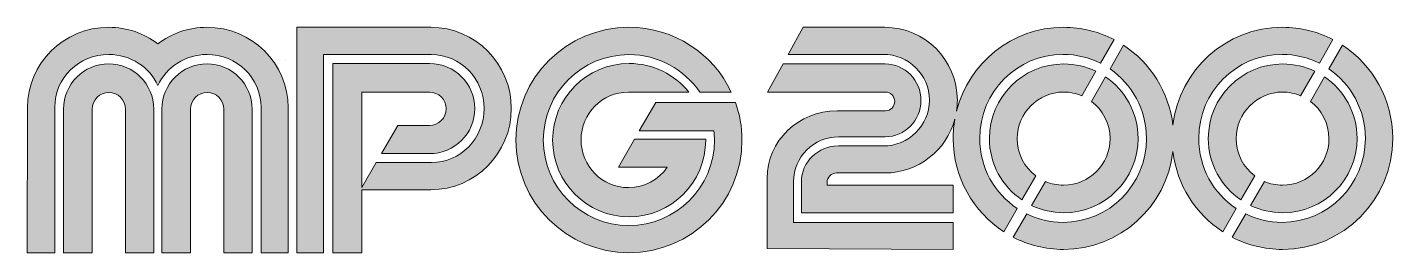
# Model space of a CAD drawing. Header units: inches. Extents: x 5.7 to 72, y 281.8 to 292.8.
import ezdxf

# ---------------------------------------------------------------- set-up
doc = ezdxf.new("R2010")
doc.units = ezdxf.units.IN
doc.header["$MEASUREMENT"] = 0
doc.layers.add('Layer 1', color=7, linetype='Continuous')

msp = doc.modelspace()

# ---------------------------------------------------------------- hatches: boundary and pattern name
at = {"layer": 'Layer 1', "true_color": 0x000000}
h = msp.add_hatch(color=18, dxfattribs=at)
h.dxf.hatch_style = 2
edge = h.paths.add_edge_path()
edge.add_spline(control_points=[(11.993, 289.971), (12.406, 290.856), (13.32, 291.47), (14.382, 291.47), (15.83, 291.47), (17.003, 290.327), (17.003, 288.917), (17.003, 288.917), (17.003, 281.846), (17.003, 281.846), (17.003, 281.846), (18.323, 281.846), (18.323, 281.846), (18.323, 281.846), (18.323, 288.889), (18.323, 288.889), (18.323, 291.043), (16.557, 292.79), (14.379, 292.79), (13.481, 292.79), (12.655, 292.493), (11.992, 291.994), (11.992, 291.994), (11.992, 291.994), (11.992, 291.994), (11.329, 292.493), (10.501, 292.79), (9.604, 292.79), (7.426, 292.79), (5.66, 291.043), (5.66, 288.889), (5.66, 288.889), (5.653, 281.846), (5.653, 281.846), (5.653, 281.846), (6.985, 281.846), (6.985, 281.846), (6.985, 281.846), (6.985, 288.917), (6.985, 288.917), (6.985, 290.327), (8.157, 291.47), (9.606, 291.47), (10.668, 291.47), (11.582, 290.856), (11.993, 289.971), (11.993, 289.971), (11.993, 289.971), (11.993, 289.971)], knot_values=[0, 0, 0, 0, 1, 1, 1, 2, 2, 2, 3, 3, 3, 4, 4, 4, 5, 5, 5, 6, 6, 6, 7, 7, 7, 8, 8, 8, 9, 9, 9, 10, 10, 10, 11, 11, 11, 12, 12, 12, 13, 13, 13, 14, 14, 14, 15, 15, 15, 16, 16, 16, 16], degree=3, periodic=1)
h = msp.add_hatch(color=18, dxfattribs=at)
h.dxf.hatch_style = 2
edge = h.paths.add_edge_path()
edge.add_spline(control_points=[(25.255, 292.79), (27.41, 292.79), (29.157, 291.024), (29.157, 288.846), (29.157, 286.668), (27.41, 284.903), (25.255, 284.903), (25.255, 284.903), (21.897, 284.903), (21.897, 284.903), (21.897, 284.903), (21.897, 281.846), (21.897, 281.846), (21.897, 281.846), (20.491, 281.846), (20.491, 281.846), (20.491, 281.846), (20.491, 291.033), (20.491, 291.033), (20.491, 291.033), (25.188, 291.033), (25.188, 291.033), (26.402, 291.033), (27.385, 290.053), (27.385, 288.845), (27.385, 287.636), (26.402, 286.657), (25.188, 286.657), (25.188, 286.657), (22.848, 286.657), (22.848, 286.657), (22.848, 286.657), (23.639, 288.029), (23.639, 288.029), (23.639, 288.029), (25.18, 288.029), (25.18, 288.029), (25.631, 288.029), (25.997, 288.39), (25.997, 288.836), (25.997, 289.282), (25.631, 289.644), (25.18, 289.644), (25.18, 289.644), (21.897, 289.644), (21.897, 289.644), (21.897, 289.644), (21.897, 285.009), (21.897, 285.009), (21.897, 285.009), (22.597, 286.223), (22.597, 286.223), (22.597, 286.223), (25.284, 286.223), (25.284, 286.223), (26.694, 286.223), (27.837, 287.396), (27.837, 288.844), (27.837, 290.292), (26.694, 291.465), (25.284, 291.465), (25.284, 291.465), (20.039, 291.465), (20.039, 291.465), (20.039, 291.465), (20.039, 281.846), (20.039, 281.846), (20.039, 281.846), (18.737, 281.846), (18.737, 281.846), (18.737, 281.846), (18.737, 292.79), (18.737, 292.79), (18.737, 292.79), (25.255, 292.79), (25.255, 292.79)], knot_values=[0, 0, 0, 0, 1, 1, 1, 2, 2, 2, 3, 3, 3, 4, 4, 4, 5, 5, 5, 6, 6, 6, 7, 7, 7, 8, 8, 8, 9, 9, 9, 10, 10, 10, 11, 11, 11, 12, 12, 12, 13, 13, 13, 14, 14, 14, 15, 15, 15, 16, 16, 16, 17, 17, 17, 18, 18, 18, 19, 19, 19, 20, 20, 20, 21, 21, 21, 22, 22, 22, 23, 23, 23, 24, 24, 24, 25, 25, 25, 25], degree=3, periodic=1)
h = msp.add_hatch(color=18, dxfattribs=at)
h.dxf.hatch_style = 2
edge = h.paths.add_edge_path()
edge.add_spline(control_points=[(39.84, 289.644), (38.963, 291.503), (37.069, 292.79), (34.871, 292.79), (31.84, 292.79), (29.383, 290.34), (29.383, 287.318), (29.383, 284.296), (31.84, 281.846), (34.871, 281.846), (37.902, 281.846), (40.359, 284.296), (40.359, 287.318), (40.359, 287.959), (40.248, 288.575), (40.045, 289.147), (40.045, 289.147), (36.174, 289.146), (36.174, 289.146), (36.174, 289.146), (35.374, 287.757), (35.374, 287.757), (35.374, 287.757), (38.999, 287.757), (38.999, 287.757), (39.014, 287.611), (39.022, 287.464), (39.022, 287.314), (39.022, 285.022), (37.161, 283.163), (34.867, 283.163), (32.571, 283.163), (30.712, 285.022), (30.712, 287.314), (30.712, 289.607), (32.571, 291.465), (34.867, 291.465), (36.298, 291.465), (37.558, 290.743), (38.307, 289.644), (38.307, 289.644), (39.84, 289.644), (39.84, 289.644)], knot_values=[0, 0, 0, 0, 1, 1, 1, 2, 2, 2, 3, 3, 3, 4, 4, 4, 5, 5, 5, 6, 6, 6, 7, 7, 7, 8, 8, 8, 9, 9, 9, 10, 10, 10, 11, 11, 11, 12, 12, 12, 13, 13, 13, 14, 14, 14, 14], degree=3, periodic=1)
h = msp.add_hatch(color=18, dxfattribs=at)
h.dxf.hatch_style = 2
edge = h.paths.add_edge_path()
edge.add_spline(control_points=[(55.972, 292.79), (53.467, 292.79), (51.363, 291.057), (50.779, 288.716), (50.806, 288.892), (50.819, 289.071), (50.819, 289.254), (50.819, 291.207), (49.242, 292.79), (47.296, 292.79), (47.296, 292.79), (43.334, 292.79), (43.334, 292.79), (43.334, 292.79), (42.61, 291.477), (42.61, 291.477), (42.61, 291.477), (47.212, 291.477), (47.212, 291.477), (48.458, 291.477), (49.468, 290.481), (49.468, 289.253), (49.468, 288.025), (48.458, 287.03), (47.212, 287.03), (47.212, 287.03), (45.043, 287.031), (45.043, 287.031), (44.048, 287.031), (43.242, 286.254), (43.242, 285.295), (43.242, 285.295), (43.242, 283.786), (43.242, 283.786), (43.242, 283.786), (50.617, 283.786), (50.617, 283.786), (50.617, 283.786), (50.617, 285.125), (50.617, 285.125), (50.617, 285.125), (44.493, 285.125), (44.493, 285.125), (44.493, 285.125), (44.493, 285.251), (44.493, 285.251), (44.493, 285.509), (44.699, 285.718), (44.954, 285.718), (44.954, 285.718), (47.296, 285.718), (47.296, 285.718), (48.925, 285.718), (50.294, 286.827), (50.697, 288.332), (50.645, 288.029), (50.617, 287.717), (50.617, 287.398), (50.617, 285.497), (51.594, 283.826), (53.07, 282.866), (53.07, 282.866), (53.719, 283.996), (53.719, 283.996), (52.626, 284.726), (51.905, 285.977), (51.905, 287.398), (51.905, 289.651), (53.717, 291.477), (55.953, 291.477), (56.605, 291.477), (57.222, 291.321), (57.767, 291.045), (57.767, 291.045), (58.426, 292.192), (58.426, 292.192), (57.69, 292.574), (56.857, 292.79), (55.972, 292.79)], knot_values=[0, 0, 0, 0, 1, 1, 1, 2, 2, 2, 3, 3, 3, 4, 4, 4, 5, 5, 5, 6, 6, 6, 7, 7, 7, 8, 8, 8, 9, 9, 9, 10, 10, 10, 11, 11, 11, 12, 12, 12, 13, 13, 13, 14, 14, 14, 15, 15, 15, 16, 16, 16, 17, 17, 17, 18, 18, 18, 19, 19, 19, 20, 20, 20, 21, 21, 21, 22, 22, 22, 23, 23, 23, 24, 24, 24, 25, 25, 25, 26, 26, 26, 26], degree=3, periodic=1)
h = msp.add_hatch(color=18, dxfattribs=at)
h.dxf.hatch_style = 2
edge = h.paths.add_edge_path()
edge.add_spline(control_points=[(66.605, 292.79), (63.863, 292.79), (61.603, 290.714), (61.288, 288.038), (61.097, 289.663), (60.189, 291.067), (58.892, 291.918), (58.892, 291.918), (58.232, 290.769), (58.232, 290.769), (59.3, 290.035), (60.001, 288.799), (60.001, 287.398), (60.001, 285.145), (58.188, 283.319), (55.953, 283.319), (55.32, 283.319), (54.721, 283.465), (54.188, 283.726), (54.188, 283.726), (53.537, 282.594), (53.537, 282.594), (54.268, 282.218), (55.095, 282.006), (55.972, 282.006), (58.713, 282.006), (60.974, 284.081), (61.288, 286.757), (61.48, 285.125), (62.396, 283.716), (63.703, 282.866), (63.703, 282.866), (64.352, 283.996), (64.352, 283.996), (63.26, 284.726), (62.538, 285.977), (62.538, 287.398), (62.538, 289.651), (64.35, 291.477), (66.585, 291.477), (67.239, 291.477), (67.855, 291.321), (68.4, 291.045), (68.4, 291.045), (69.058, 292.192), (69.058, 292.192), (68.324, 292.574), (67.49, 292.79), (66.605, 292.79)], knot_values=[0, 0, 0, 0, 1, 1, 1, 2, 2, 2, 3, 3, 3, 4, 4, 4, 5, 5, 5, 6, 6, 6, 7, 7, 7, 8, 8, 8, 9, 9, 9, 10, 10, 10, 11, 11, 11, 12, 12, 12, 13, 13, 13, 14, 14, 14, 15, 15, 15, 16, 16, 16, 16], degree=3, periodic=1)
h = msp.add_hatch(color=18, dxfattribs=at)
h.dxf.hatch_style = 2
edge = h.paths.add_edge_path()
edge.add_spline(control_points=[(64.17, 282.594), (64.9, 282.218), (65.728, 282.006), (66.605, 282.006), (69.562, 282.006), (71.96, 284.42), (71.96, 287.398), (71.96, 289.291), (70.991, 290.956), (69.526, 291.918), (69.526, 291.918), (68.865, 290.769), (68.865, 290.769), (69.933, 290.035), (70.633, 288.799), (70.633, 287.398), (70.633, 285.145), (68.821, 283.319), (66.585, 283.319), (65.953, 283.319), (65.354, 283.465), (64.82, 283.726), (64.82, 283.726), (64.17, 282.594), (64.17, 282.594)], knot_values=[0, 0, 0, 0, 1, 1, 1, 2, 2, 2, 3, 3, 3, 4, 4, 4, 5, 5, 5, 6, 6, 6, 7, 7, 7, 8, 8, 8, 8], degree=3, periodic=1)
h = msp.add_hatch(color=18, dxfattribs=at)
h.dxf.hatch_style = 2
edge = h.paths.add_edge_path()
edge.add_spline(control_points=[(11.793, 281.846), (11.793, 281.846), (11.793, 288.822), (11.793, 288.822), (11.793, 290.035), (10.813, 291.019), (9.605, 291.019), (8.396, 291.019), (7.417, 290.035), (7.417, 288.822), (7.417, 288.822), (7.417, 281.846), (7.417, 281.846), (7.417, 281.846), (8.806, 281.846), (8.806, 281.846), (8.806, 281.846), (8.806, 288.813), (8.806, 288.813), (8.806, 289.264), (9.167, 289.629), (9.613, 289.629), (10.06, 289.629), (10.421, 289.264), (10.421, 288.813), (10.421, 288.813), (10.421, 281.846), (10.421, 281.846), (10.421, 281.846), (11.793, 281.846), (11.793, 281.846)], knot_values=[0, 0, 0, 0, 1, 1, 1, 2, 2, 2, 3, 3, 3, 4, 4, 4, 5, 5, 5, 6, 6, 6, 7, 7, 7, 8, 8, 8, 9, 9, 9, 10, 10, 10, 10], degree=3, periodic=1)
h = msp.add_hatch(color=18, dxfattribs=at)
h.dxf.hatch_style = 2
edge = h.paths.add_edge_path()
edge.add_spline(control_points=[(16.569, 281.846), (16.569, 281.846), (16.569, 288.822), (16.569, 288.822), (16.569, 290.035), (15.589, 291.019), (14.381, 291.019), (13.172, 291.019), (12.192, 290.035), (12.192, 288.822), (12.192, 288.822), (12.192, 281.846), (12.192, 281.846), (12.192, 281.846), (13.581, 281.846), (13.581, 281.846), (13.581, 281.846), (13.581, 288.813), (13.581, 288.813), (13.581, 289.264), (13.943, 289.629), (14.389, 289.629), (14.835, 289.629), (15.197, 289.264), (15.197, 288.813), (15.197, 288.813), (15.197, 281.846), (15.197, 281.846), (15.197, 281.846), (16.569, 281.846), (16.569, 281.846)], knot_values=[0, 0, 0, 0, 1, 1, 1, 2, 2, 2, 3, 3, 3, 4, 4, 4, 5, 5, 5, 6, 6, 6, 7, 7, 7, 8, 8, 8, 9, 9, 9, 10, 10, 10, 10], degree=3, periodic=1)
h = msp.add_hatch(color=18, dxfattribs=at)
h.dxf.hatch_style = 2
edge = h.paths.add_edge_path()
edge.add_spline(control_points=[(36.73, 285.994), (36.313, 285.397), (35.624, 285.007), (34.844, 285.007), (33.574, 285.007), (32.544, 286.045), (32.544, 287.325), (32.544, 288.606), (33.574, 289.644), (34.844, 289.644), (34.844, 289.644), (37.776, 289.644), (37.776, 289.644), (37.095, 290.491), (36.05, 291.033), (34.88, 291.033), (32.827, 291.033), (31.163, 289.367), (31.163, 287.311), (31.163, 285.255), (32.827, 283.589), (34.88, 283.589), (36.932, 283.589), (38.597, 285.255), (38.597, 287.311), (38.597, 287.326), (38.597, 287.342), (38.596, 287.357), (38.596, 287.357), (35.143, 287.357), (35.143, 287.357), (35.143, 287.357), (34.359, 285.994), (34.359, 285.994), (34.359, 285.994), (36.73, 285.994), (36.73, 285.994)], knot_values=[0, 0, 0, 0, 1, 1, 1, 2, 2, 2, 3, 3, 3, 4, 4, 4, 5, 5, 5, 6, 6, 6, 7, 7, 7, 8, 8, 8, 9, 9, 9, 10, 10, 10, 11, 11, 11, 12, 12, 12, 12], degree=3, periodic=1)
h = msp.add_hatch(color=18, dxfattribs=at)
h.dxf.hatch_style = 2
edge = h.paths.add_edge_path()
edge.add_spline(control_points=[(41.599, 289.646), (41.599, 289.646), (42.352, 291.009), (42.352, 291.009), (42.352, 291.009), (47.315, 291.009), (47.315, 291.009), (48.274, 291.009), (49.052, 290.218), (49.052, 289.241), (49.052, 288.265), (48.274, 287.474), (47.315, 287.474), (47.315, 287.474), (45.056, 287.474), (45.056, 287.474), (43.846, 287.474), (42.864, 286.499), (42.864, 285.296), (42.864, 285.296), (42.864, 283.319), (42.864, 283.319), (42.864, 283.319), (50.617, 283.319), (50.617, 283.319), (50.617, 283.319), (50.617, 282.006), (50.617, 282.006), (50.617, 282.006), (41.575, 282.056), (41.575, 282.056), (41.575, 282.056), (41.575, 285.453), (41.575, 285.453), (41.575, 287.266), (43.1, 288.736), (44.979, 288.736), (44.979, 288.736), (47.328, 288.736), (47.328, 288.736), (47.576, 288.736), (47.777, 288.94), (47.777, 289.191), (47.777, 289.442), (47.576, 289.646), (47.328, 289.646), (47.328, 289.646), (41.599, 289.646), (41.599, 289.646)], knot_values=[0, 0, 0, 0, 1, 1, 1, 2, 2, 2, 3, 3, 3, 4, 4, 4, 5, 5, 5, 6, 6, 6, 7, 7, 7, 8, 8, 8, 9, 9, 9, 10, 10, 10, 11, 11, 11, 12, 12, 12, 13, 13, 13, 14, 14, 14, 15, 15, 15, 16, 16, 16, 16], degree=3, periodic=1)
h = msp.add_hatch(color=18, dxfattribs=at)
h.dxf.hatch_style = 2
edge = h.paths.add_edge_path()
edge.add_spline(control_points=[(53.956, 284.409), (53, 285.059), (52.373, 286.155), (52.373, 287.398), (52.373, 289.393), (53.99, 291.009), (55.985, 291.009), (56.543, 291.009), (57.071, 290.883), (57.543, 290.657), (57.543, 290.657), (56.856, 289.468), (56.856, 289.468), (56.586, 289.582), (56.289, 289.646), (55.978, 289.646), (54.734, 289.646), (53.724, 288.634), (53.724, 287.385), (53.724, 286.645), (54.078, 285.988), (54.626, 285.576), (54.626, 285.576), (53.956, 284.409), (53.956, 284.409)], knot_values=[0, 0, 0, 0, 1, 1, 1, 2, 2, 2, 3, 3, 3, 4, 4, 4, 5, 5, 5, 6, 6, 6, 7, 7, 7, 8, 8, 8, 8], degree=3, periodic=1)
h = msp.add_hatch(color=18, dxfattribs=at)
h.dxf.hatch_style = 2
edge = h.paths.add_edge_path()
edge.add_spline(control_points=[(64.589, 284.409), (63.634, 285.059), (63.006, 286.155), (63.006, 287.398), (63.006, 289.393), (64.622, 291.009), (66.618, 291.009), (67.176, 291.009), (67.704, 290.883), (68.176, 290.657), (68.176, 290.657), (67.489, 289.468), (67.489, 289.468), (67.219, 289.582), (66.922, 289.646), (66.612, 289.646), (65.366, 289.646), (64.357, 288.634), (64.357, 287.385), (64.357, 286.645), (64.711, 285.988), (65.259, 285.576), (65.259, 285.576), (64.589, 284.409), (64.589, 284.409)], knot_values=[0, 0, 0, 0, 1, 1, 1, 2, 2, 2, 3, 3, 3, 4, 4, 4, 5, 5, 5, 6, 6, 6, 7, 7, 7, 8, 8, 8, 8], degree=3, periodic=1)
h = msp.add_hatch(color=18, dxfattribs=at)
h.dxf.hatch_style = 2
edge = h.paths.add_edge_path()
edge.add_spline(control_points=[(54.424, 284.139), (54.897, 283.913), (55.426, 283.786), (55.985, 283.786), (57.979, 283.786), (59.597, 285.403), (59.597, 287.398), (59.597, 288.641), (58.968, 289.737), (58.011, 290.387), (58.011, 290.387), (57.328, 289.195), (57.328, 289.195), (57.878, 288.783), (58.232, 288.126), (58.232, 287.385), (58.232, 286.137), (57.223, 285.125), (55.978, 285.125), (55.667, 285.125), (55.371, 285.188), (55.101, 285.302), (55.101, 285.302), (54.424, 284.139), (54.424, 284.139)], knot_values=[0, 0, 0, 0, 1, 1, 1, 2, 2, 2, 3, 3, 3, 4, 4, 4, 5, 5, 5, 6, 6, 6, 7, 7, 7, 8, 8, 8, 8], degree=3, periodic=1)
h = msp.add_hatch(color=18, dxfattribs=at)
h.dxf.hatch_style = 2
edge = h.paths.add_edge_path()
edge.add_spline(control_points=[(65.057, 284.139), (65.529, 283.913), (66.058, 283.786), (66.618, 283.786), (68.613, 283.786), (70.23, 285.403), (70.23, 287.398), (70.23, 288.641), (69.601, 289.737), (68.646, 290.387), (68.646, 290.387), (67.961, 289.195), (67.961, 289.195), (68.51, 288.783), (68.865, 288.126), (68.865, 287.385), (68.865, 286.137), (67.857, 285.125), (66.612, 285.125), (66.3, 285.125), (66.003, 285.188), (65.733, 285.302), (65.733, 285.302), (65.057, 284.139), (65.057, 284.139)], knot_values=[0, 0, 0, 0, 1, 1, 1, 2, 2, 2, 3, 3, 3, 4, 4, 4, 5, 5, 5, 6, 6, 6, 7, 7, 7, 8, 8, 8, 8], degree=3, periodic=1)

# ---------------------------------------------------------------- linework, layer by layer
at = {"layer": 'Layer 1', "color": 250, "lineweight": 18, "true_color": 0x231f20}
for points in [[(18.213, 291.23), (18.213, 291.23)], [(15.192, 286.626), (15.192, 286.626)]]:
    msp.add_lwpolyline(points, dxfattribs=at)
for points, knots in [([(11.993, 289.971), (12.406, 290.856), (13.32, 291.47), (14.382, 291.47), (15.83, 291.47), (17.003, 290.327), (17.003, 288.917), (17.003, 288.917), (17.003, 281.846), (17.003, 281.846), (17.003, 281.846), (18.323, 281.846), (18.323, 281.846), (18.323, 281.846), (18.323, 288.889), (18.323, 288.889), (18.323, 291.043), (16.557, 292.79), (14.379, 292.79), (13.481, 292.79), (12.655, 292.493), (11.992, 291.994), (11.992, 291.994), (11.992, 291.994), (11.992, 291.994), (11.329, 292.493), (10.501, 292.79), (9.604, 292.79), (7.426, 292.79), (5.66, 291.043), (5.66, 288.889), (5.66, 288.889), (5.653, 281.846), (5.653, 281.846), (5.653, 281.846), (6.985, 281.846), (6.985, 281.846), (6.985, 281.846), (6.985, 288.917), (6.985, 288.917), (6.985, 290.327), (8.157, 291.47), (9.606, 291.47), (10.668, 291.47), (11.582, 290.856), (11.993, 289.971), (11.993, 289.971), (11.993, 289.971), (11.993, 289.971)], [0, 0, 0, 0, 1, 1, 1, 2, 2, 2, 3, 3, 3, 4, 4, 4, 5, 5, 5, 6, 6, 6, 7, 7, 7, 8, 8, 8, 9, 9, 9, 10, 10, 10, 11, 11, 11, 12, 12, 12, 13, 13, 13, 14, 14, 14, 15, 15, 15, 16, 16, 16, 16]), ([(25.255, 292.79), (27.41, 292.79), (29.157, 291.024), (29.157, 288.846), (29.157, 286.668), (27.41, 284.903), (25.255, 284.903), (25.255, 284.903), (21.897, 284.903), (21.897, 284.903), (21.897, 284.903), (21.897, 281.846), (21.897, 281.846), (21.897, 281.846), (20.491, 281.846), (20.491, 281.846), (20.491, 281.846), (20.491, 291.033), (20.491, 291.033), (20.491, 291.033), (25.188, 291.033), (25.188, 291.033), (26.402, 291.033), (27.385, 290.053), (27.385, 288.845), (27.385, 287.636), (26.402, 286.657), (25.188, 286.657), (25.188, 286.657), (22.848, 286.657), (22.848, 286.657), (22.848, 286.657), (23.639, 288.029), (23.639, 288.029), (23.639, 288.029), (25.18, 288.029), (25.18, 288.029), (25.631, 288.029), (25.997, 288.39), (25.997, 288.836), (25.997, 289.282), (25.631, 289.644), (25.18, 289.644), (25.18, 289.644), (21.897, 289.644), (21.897, 289.644), (21.897, 289.644), (21.897, 285.009), (21.897, 285.009), (21.897, 285.009), (22.597, 286.223), (22.597, 286.223), (22.597, 286.223), (25.284, 286.223), (25.284, 286.223), (26.694, 286.223), (27.837, 287.396), (27.837, 288.844), (27.837, 290.292), (26.694, 291.465), (25.284, 291.465), (25.284, 291.465), (20.039, 291.465), (20.039, 291.465), (20.039, 291.465), (20.039, 281.846), (20.039, 281.846), (20.039, 281.846), (18.737, 281.846), (18.737, 281.846), (18.737, 281.846), (18.737, 292.79), (18.737, 292.79), (18.737, 292.79), (25.255, 292.79), (25.255, 292.79)], [0, 0, 0, 0, 1, 1, 1, 2, 2, 2, 3, 3, 3, 4, 4, 4, 5, 5, 5, 6, 6, 6, 7, 7, 7, 8, 8, 8, 9, 9, 9, 10, 10, 10, 11, 11, 11, 12, 12, 12, 13, 13, 13, 14, 14, 14, 15, 15, 15, 16, 16, 16, 17, 17, 17, 18, 18, 18, 19, 19, 19, 20, 20, 20, 21, 21, 21, 22, 22, 22, 23, 23, 23, 24, 24, 24, 25, 25, 25, 25]), ([(39.84, 289.644), (38.963, 291.503), (37.069, 292.79), (34.871, 292.79), (31.84, 292.79), (29.383, 290.34), (29.383, 287.318), (29.383, 284.296), (31.84, 281.846), (34.871, 281.846), (37.902, 281.846), (40.359, 284.296), (40.359, 287.318), (40.359, 287.959), (40.248, 288.575), (40.045, 289.147), (40.045, 289.147), (36.174, 289.146), (36.174, 289.146), (36.174, 289.146), (35.374, 287.757), (35.374, 287.757), (35.374, 287.757), (38.999, 287.757), (38.999, 287.757), (39.014, 287.611), (39.022, 287.464), (39.022, 287.314), (39.022, 285.022), (37.161, 283.163), (34.867, 283.163), (32.571, 283.163), (30.712, 285.022), (30.712, 287.314), (30.712, 289.607), (32.571, 291.465), (34.867, 291.465), (36.298, 291.465), (37.558, 290.743), (38.307, 289.644), (38.307, 289.644), (39.84, 289.644), (39.84, 289.644)], [0, 0, 0, 0, 1, 1, 1, 2, 2, 2, 3, 3, 3, 4, 4, 4, 5, 5, 5, 6, 6, 6, 7, 7, 7, 8, 8, 8, 9, 9, 9, 10, 10, 10, 11, 11, 11, 12, 12, 12, 13, 13, 13, 14, 14, 14, 14]), ([(55.972, 292.79), (53.467, 292.79), (51.363, 291.057), (50.779, 288.716), (50.806, 288.892), (50.819, 289.071), (50.819, 289.254), (50.819, 291.207), (49.242, 292.79), (47.296, 292.79), (47.296, 292.79), (43.334, 292.79), (43.334, 292.79), (43.334, 292.79), (42.61, 291.477), (42.61, 291.477), (42.61, 291.477), (47.212, 291.477), (47.212, 291.477), (48.458, 291.477), (49.468, 290.481), (49.468, 289.253), (49.468, 288.025), (48.458, 287.03), (47.212, 287.03), (47.212, 287.03), (45.043, 287.031), (45.043, 287.031), (44.048, 287.031), (43.242, 286.254), (43.242, 285.295), (43.242, 285.295), (43.242, 283.786), (43.242, 283.786), (43.242, 283.786), (50.617, 283.786), (50.617, 283.786), (50.617, 283.786), (50.617, 285.125), (50.617, 285.125), (50.617, 285.125), (44.493, 285.125), (44.493, 285.125), (44.493, 285.125), (44.493, 285.251), (44.493, 285.251), (44.493, 285.509), (44.699, 285.718), (44.954, 285.718), (44.954, 285.718), (47.296, 285.718), (47.296, 285.718), (48.925, 285.718), (50.294, 286.827), (50.697, 288.332), (50.645, 288.029), (50.617, 287.717), (50.617, 287.398), (50.617, 285.497), (51.594, 283.826), (53.07, 282.866), (53.07, 282.866), (53.719, 283.996), (53.719, 283.996), (52.626, 284.726), (51.905, 285.977), (51.905, 287.398), (51.905, 289.651), (53.717, 291.477), (55.953, 291.477), (56.605, 291.477), (57.222, 291.321), (57.767, 291.045), (57.767, 291.045), (58.426, 292.192), (58.426, 292.192), (57.69, 292.574), (56.857, 292.79), (55.972, 292.79)], [0, 0, 0, 0, 1, 1, 1, 2, 2, 2, 3, 3, 3, 4, 4, 4, 5, 5, 5, 6, 6, 6, 7, 7, 7, 8, 8, 8, 9, 9, 9, 10, 10, 10, 11, 11, 11, 12, 12, 12, 13, 13, 13, 14, 14, 14, 15, 15, 15, 16, 16, 16, 17, 17, 17, 18, 18, 18, 19, 19, 19, 20, 20, 20, 21, 21, 21, 22, 22, 22, 23, 23, 23, 24, 24, 24, 25, 25, 25, 26, 26, 26, 26]), ([(66.605, 292.79), (63.863, 292.79), (61.603, 290.714), (61.288, 288.038), (61.097, 289.663), (60.189, 291.067), (58.892, 291.918), (58.892, 291.918), (58.232, 290.769), (58.232, 290.769), (59.3, 290.035), (60.001, 288.799), (60.001, 287.398), (60.001, 285.145), (58.188, 283.319), (55.953, 283.319), (55.32, 283.319), (54.721, 283.465), (54.188, 283.726), (54.188, 283.726), (53.537, 282.594), (53.537, 282.594), (54.268, 282.218), (55.095, 282.006), (55.972, 282.006), (58.713, 282.006), (60.974, 284.081), (61.288, 286.757), (61.48, 285.125), (62.396, 283.716), (63.703, 282.866), (63.703, 282.866), (64.352, 283.996), (64.352, 283.996), (63.26, 284.726), (62.538, 285.977), (62.538, 287.398), (62.538, 289.651), (64.35, 291.477), (66.585, 291.477), (67.239, 291.477), (67.855, 291.321), (68.4, 291.045), (68.4, 291.045), (69.058, 292.192), (69.058, 292.192), (68.324, 292.574), (67.49, 292.79), (66.605, 292.79)], [0, 0, 0, 0, 1, 1, 1, 2, 2, 2, 3, 3, 3, 4, 4, 4, 5, 5, 5, 6, 6, 6, 7, 7, 7, 8, 8, 8, 9, 9, 9, 10, 10, 10, 11, 11, 11, 12, 12, 12, 13, 13, 13, 14, 14, 14, 15, 15, 15, 16, 16, 16, 16]), ([(64.17, 282.594), (64.9, 282.218), (65.728, 282.006), (66.605, 282.006), (69.562, 282.006), (71.96, 284.42), (71.96, 287.398), (71.96, 289.291), (70.991, 290.956), (69.526, 291.918), (69.526, 291.918), (68.865, 290.769), (68.865, 290.769), (69.933, 290.035), (70.633, 288.799), (70.633, 287.398), (70.633, 285.145), (68.821, 283.319), (66.585, 283.319), (65.953, 283.319), (65.354, 283.465), (64.82, 283.726), (64.82, 283.726), (64.17, 282.594), (64.17, 282.594)], [0, 0, 0, 0, 1, 1, 1, 2, 2, 2, 3, 3, 3, 4, 4, 4, 5, 5, 5, 6, 6, 6, 7, 7, 7, 8, 8, 8, 8]), ([(11.793, 281.846), (11.793, 281.846), (11.793, 288.822), (11.793, 288.822), (11.793, 290.035), (10.813, 291.019), (9.605, 291.019), (8.396, 291.019), (7.417, 290.035), (7.417, 288.822), (7.417, 288.822), (7.417, 281.846), (7.417, 281.846), (7.417, 281.846), (8.806, 281.846), (8.806, 281.846), (8.806, 281.846), (8.806, 288.813), (8.806, 288.813), (8.806, 289.264), (9.167, 289.629), (9.613, 289.629), (10.06, 289.629), (10.421, 289.264), (10.421, 288.813), (10.421, 288.813), (10.421, 281.846), (10.421, 281.846), (10.421, 281.846), (11.793, 281.846), (11.793, 281.846)], [0, 0, 0, 0, 1, 1, 1, 2, 2, 2, 3, 3, 3, 4, 4, 4, 5, 5, 5, 6, 6, 6, 7, 7, 7, 8, 8, 8, 9, 9, 9, 10, 10, 10, 10]), ([(16.569, 281.846), (16.569, 281.846), (16.569, 288.822), (16.569, 288.822), (16.569, 290.035), (15.589, 291.019), (14.381, 291.019), (13.172, 291.019), (12.192, 290.035), (12.192, 288.822), (12.192, 288.822), (12.192, 281.846), (12.192, 281.846), (12.192, 281.846), (13.581, 281.846), (13.581, 281.846), (13.581, 281.846), (13.581, 288.813), (13.581, 288.813), (13.581, 289.264), (13.943, 289.629), (14.389, 289.629), (14.835, 289.629), (15.197, 289.264), (15.197, 288.813), (15.197, 288.813), (15.197, 281.846), (15.197, 281.846), (15.197, 281.846), (16.569, 281.846), (16.569, 281.846)], [0, 0, 0, 0, 1, 1, 1, 2, 2, 2, 3, 3, 3, 4, 4, 4, 5, 5, 5, 6, 6, 6, 7, 7, 7, 8, 8, 8, 9, 9, 9, 10, 10, 10, 10]), ([(36.73, 285.994), (36.313, 285.397), (35.624, 285.007), (34.844, 285.007), (33.574, 285.007), (32.544, 286.045), (32.544, 287.325), (32.544, 288.606), (33.574, 289.644), (34.844, 289.644), (34.844, 289.644), (37.776, 289.644), (37.776, 289.644), (37.095, 290.491), (36.05, 291.033), (34.88, 291.033), (32.827, 291.033), (31.163, 289.367), (31.163, 287.311), (31.163, 285.255), (32.827, 283.589), (34.88, 283.589), (36.932, 283.589), (38.597, 285.255), (38.597, 287.311), (38.597, 287.326), (38.597, 287.342), (38.596, 287.357), (38.596, 287.357), (35.143, 287.357), (35.143, 287.357), (35.143, 287.357), (34.359, 285.994), (34.359, 285.994), (34.359, 285.994), (36.73, 285.994), (36.73, 285.994)], [0, 0, 0, 0, 1, 1, 1, 2, 2, 2, 3, 3, 3, 4, 4, 4, 5, 5, 5, 6, 6, 6, 7, 7, 7, 8, 8, 8, 9, 9, 9, 10, 10, 10, 11, 11, 11, 12, 12, 12, 12]), ([(41.599, 289.646), (41.599, 289.646), (42.352, 291.009), (42.352, 291.009), (42.352, 291.009), (47.315, 291.009), (47.315, 291.009), (48.274, 291.009), (49.052, 290.218), (49.052, 289.241), (49.052, 288.265), (48.274, 287.474), (47.315, 287.474), (47.315, 287.474), (45.056, 287.474), (45.056, 287.474), (43.846, 287.474), (42.864, 286.499), (42.864, 285.296), (42.864, 285.296), (42.864, 283.319), (42.864, 283.319), (42.864, 283.319), (50.617, 283.319), (50.617, 283.319), (50.617, 283.319), (50.617, 282.006), (50.617, 282.006), (50.617, 282.006), (41.575, 282.056), (41.575, 282.056), (41.575, 282.056), (41.575, 285.453), (41.575, 285.453), (41.575, 287.266), (43.1, 288.736), (44.979, 288.736), (44.979, 288.736), (47.328, 288.736), (47.328, 288.736), (47.576, 288.736), (47.777, 288.94), (47.777, 289.191), (47.777, 289.442), (47.576, 289.646), (47.328, 289.646), (47.328, 289.646), (41.599, 289.646), (41.599, 289.646)], [0, 0, 0, 0, 1, 1, 1, 2, 2, 2, 3, 3, 3, 4, 4, 4, 5, 5, 5, 6, 6, 6, 7, 7, 7, 8, 8, 8, 9, 9, 9, 10, 10, 10, 11, 11, 11, 12, 12, 12, 13, 13, 13, 14, 14, 14, 15, 15, 15, 16, 16, 16, 16]), ([(53.956, 284.409), (53, 285.059), (52.373, 286.155), (52.373, 287.398), (52.373, 289.393), (53.99, 291.009), (55.985, 291.009), (56.543, 291.009), (57.071, 290.883), (57.543, 290.657), (57.543, 290.657), (56.856, 289.468), (56.856, 289.468), (56.586, 289.582), (56.289, 289.646), (55.978, 289.646), (54.734, 289.646), (53.724, 288.634), (53.724, 287.385), (53.724, 286.645), (54.078, 285.988), (54.626, 285.576), (54.626, 285.576), (53.956, 284.409), (53.956, 284.409)], [0, 0, 0, 0, 1, 1, 1, 2, 2, 2, 3, 3, 3, 4, 4, 4, 5, 5, 5, 6, 6, 6, 7, 7, 7, 8, 8, 8, 8]), ([(64.589, 284.409), (63.634, 285.059), (63.006, 286.155), (63.006, 287.398), (63.006, 289.393), (64.622, 291.009), (66.618, 291.009), (67.176, 291.009), (67.704, 290.883), (68.176, 290.657), (68.176, 290.657), (67.489, 289.468), (67.489, 289.468), (67.219, 289.582), (66.922, 289.646), (66.612, 289.646), (65.366, 289.646), (64.357, 288.634), (64.357, 287.385), (64.357, 286.645), (64.711, 285.988), (65.259, 285.576), (65.259, 285.576), (64.589, 284.409), (64.589, 284.409)], [0, 0, 0, 0, 1, 1, 1, 2, 2, 2, 3, 3, 3, 4, 4, 4, 5, 5, 5, 6, 6, 6, 7, 7, 7, 8, 8, 8, 8]), ([(54.424, 284.139), (54.897, 283.913), (55.426, 283.786), (55.985, 283.786), (57.979, 283.786), (59.597, 285.403), (59.597, 287.398), (59.597, 288.641), (58.968, 289.737), (58.011, 290.387), (58.011, 290.387), (57.328, 289.195), (57.328, 289.195), (57.878, 288.783), (58.232, 288.126), (58.232, 287.385), (58.232, 286.137), (57.223, 285.125), (55.978, 285.125), (55.667, 285.125), (55.371, 285.188), (55.101, 285.302), (55.101, 285.302), (54.424, 284.139), (54.424, 284.139)], [0, 0, 0, 0, 1, 1, 1, 2, 2, 2, 3, 3, 3, 4, 4, 4, 5, 5, 5, 6, 6, 6, 7, 7, 7, 8, 8, 8, 8]), ([(65.057, 284.139), (65.529, 283.913), (66.058, 283.786), (66.618, 283.786), (68.613, 283.786), (70.23, 285.403), (70.23, 287.398), (70.23, 288.641), (69.601, 289.737), (68.646, 290.387), (68.646, 290.387), (67.961, 289.195), (67.961, 289.195), (68.51, 288.783), (68.865, 288.126), (68.865, 287.385), (68.865, 286.137), (67.857, 285.125), (66.612, 285.125), (66.3, 285.125), (66.003, 285.188), (65.733, 285.302), (65.733, 285.302), (65.057, 284.139), (65.057, 284.139)], [0, 0, 0, 0, 1, 1, 1, 2, 2, 2, 3, 3, 3, 4, 4, 4, 5, 5, 5, 6, 6, 6, 7, 7, 7, 8, 8, 8, 8])]:
    msp.add_open_spline(points, degree=3, knots=knots, dxfattribs=at)

doc.saveas('drawing.dxf')
